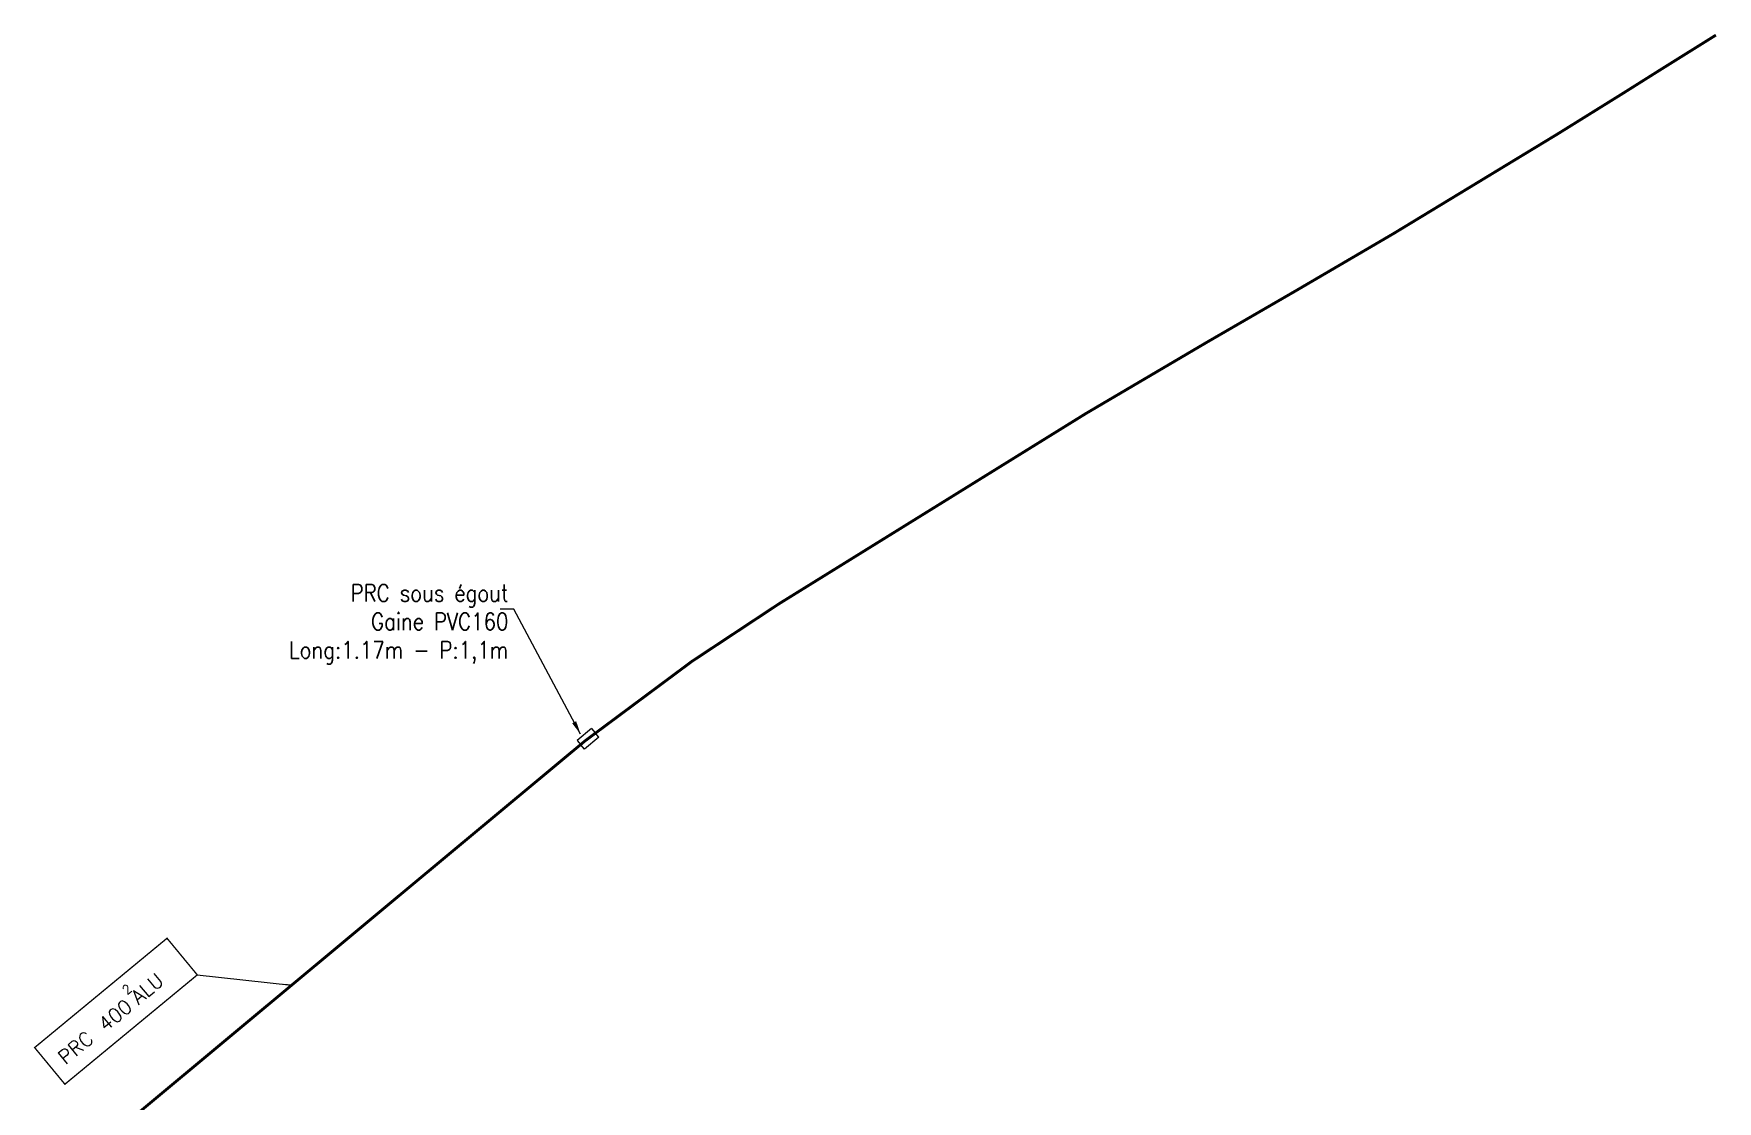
# Model space of a CAD drawing. Header units: millimetres. Extents: x 113457 to 114000, y 153000 to 154000.
# Drawn here: x 113852.1 to 114000.1, y 153663.9 to 153757.7 of the extents above; entities that cross this region are included whole.
import ezdxf
from ezdxf.enums import TextEntityAlignment as Align

# ---------------------------------------------------------------- set-up
doc = ezdxf.new("R2010")
doc.units = ezdxf.units.MM
doc.layers.add('M_130', color=3, linetype='M_ST_15')
doc.layers.add('M_400', color=7, linetype='CONTINUOUS')
doc.styles.get("Standard").update_dxf_attribs({"font": 'romans.shx', "width": 0.85})
doc.linetypes.add('M_ST_15', pattern='A,5,-0.3,["XX",Standard,S=1,R=0,X=0,Y=-0.5],-2.5', length=7.8)
doc.dimstyles.get("Standard").update_dxf_attribs({"dimtxt": 1.5, "dimasz": 1.2, "dimexe": 0.625, "dimexo": 0.625, "dimgap": 0.25, "dimtad": 1, "dimdec": 1, "dimzin": 0, "dimdsep": 46, "dimtxsty": 'Standard', "dimcen": -0.5, "dimadec": 0, "dimazin": 0, "dimtfac": 1, "dimtdec": 1, "dimtmove": 0, "dimatfit": 3, "dimfxl": 1, "dimtolj": 1, "dimtzin": 0, "dimarcsym": 0})

msp = doc.modelspace()

# ---------------------------------------------------------------- linework, layer by layer
at = {"layer": 'M_130', "linetype": 'Continuous'}
for p, q in [((113866.4736224258, 153674.9831614325), (113874.7679151076, 153674.0770806949)), ((113874.7679151076, 153674.0770806949), (113874.0720548868, 153674.1530974894))]:
    msp.add_line(p, q, dxfattribs=at)
at = {"layer": 'M_130', "const_width": 0.25}
msp.add_lwpolyline([(114000, 153757.5919445523), (113995.074497762, 153754.5170320339), (113991.8024369854, 153752.4570583413), (113986.0838615004, 153748.9024902524), (113971.6555685225, 153740.1465357023), (113963.1040689205, 153735.1421139174), (113955.2534973403, 153730.598929746), (113944.5887348888, 153724.31949258), (113917.6091614662, 153707.595456044), (113909.9687380808, 153702.5449798777), (113900.5868815529, 153695.5669566443), (113885.3476559721, 153682.8865400299), (113857.4649099912, 153659.6693440688)], dxfattribs=at)
at = {"layer": 'M_130', "linetype": 'Continuous', "const_width": 0.12, "flags": 128}
msp.add_lwpolyline([(113852.1736141722, 153668.5956809279), (113854.8330018076, 153665.3740568616), (113866.4736224258, 153674.9831614325), (113863.8142347904, 153678.2047854988)], close=True, dxfattribs=at)
at = {"layer": 'M_400', "color": 7, "linetype": 'CONTINUOUS'}
for p, q in [((113901.1313071342, 153696.6426298753), (113899.8675249475, 153695.585127712)), ((113899.8675249475, 153695.585127712), (113900.18839550181, 153695.20166703948)), ((113901.77304824282, 153695.87570853025), (113900.50926605612, 153694.81820636694)), ((113901.1313071342, 153696.6426298753), (113901.45217768851, 153696.25916920276)), ((113901.77304824282, 153695.87570853025), (113901.45217768851, 153696.25916920276)), ((113900.50926605612, 153694.81820636694), (113900.18839550181, 153695.20166703948))]:
    msp.add_line(p, q, dxfattribs=at)

# ---------------------------------------------------------------- texts
at = {"layer": 'M_130', "linetype": 'Continuous'}
for s, height, p in [('PRC     ALU', 1.25, (113854.8729186338, 153667.0303380992)), ('2', 0.8, (113860.2766374307, 153673.1962849705))]:
    msp.add_text(s, height=height, rotation=39.53900637161631, dxfattribs=at).set_placement(p)
at = {"layer": 'M_130'}
msp.add_attdef('400', text='150', height=1.25, rotation=39.53900637161752, dxfattribs=at).set_placement((113860.8821045728, 153671.9793882927), align=Align.RIGHT)
at = {"layer": 'M_400', "linetype": 'Continuous', "insert": (113893.8331198164, 153702.2989599594), "char_height": 1.5, "attachment_point": 9}
msp.add_mtext('\\A1;PRC sous égout\\PGaine PVC160\\PLong:1.17m - P:1,1m', dxfattribs=at)

# ---------------------------------------------------------------- leaders
at = {"layer": 'M_400', "linetype": 'Continuous'}
msp.add_leader([(113900.1769676063, 153696.135511232), (113894.3186943723, 153707.1350947461), (113893.1186943723, 153707.1350947461)], dimstyle='Standard', dxfattribs=at)

doc.saveas('drawing.dxf')
